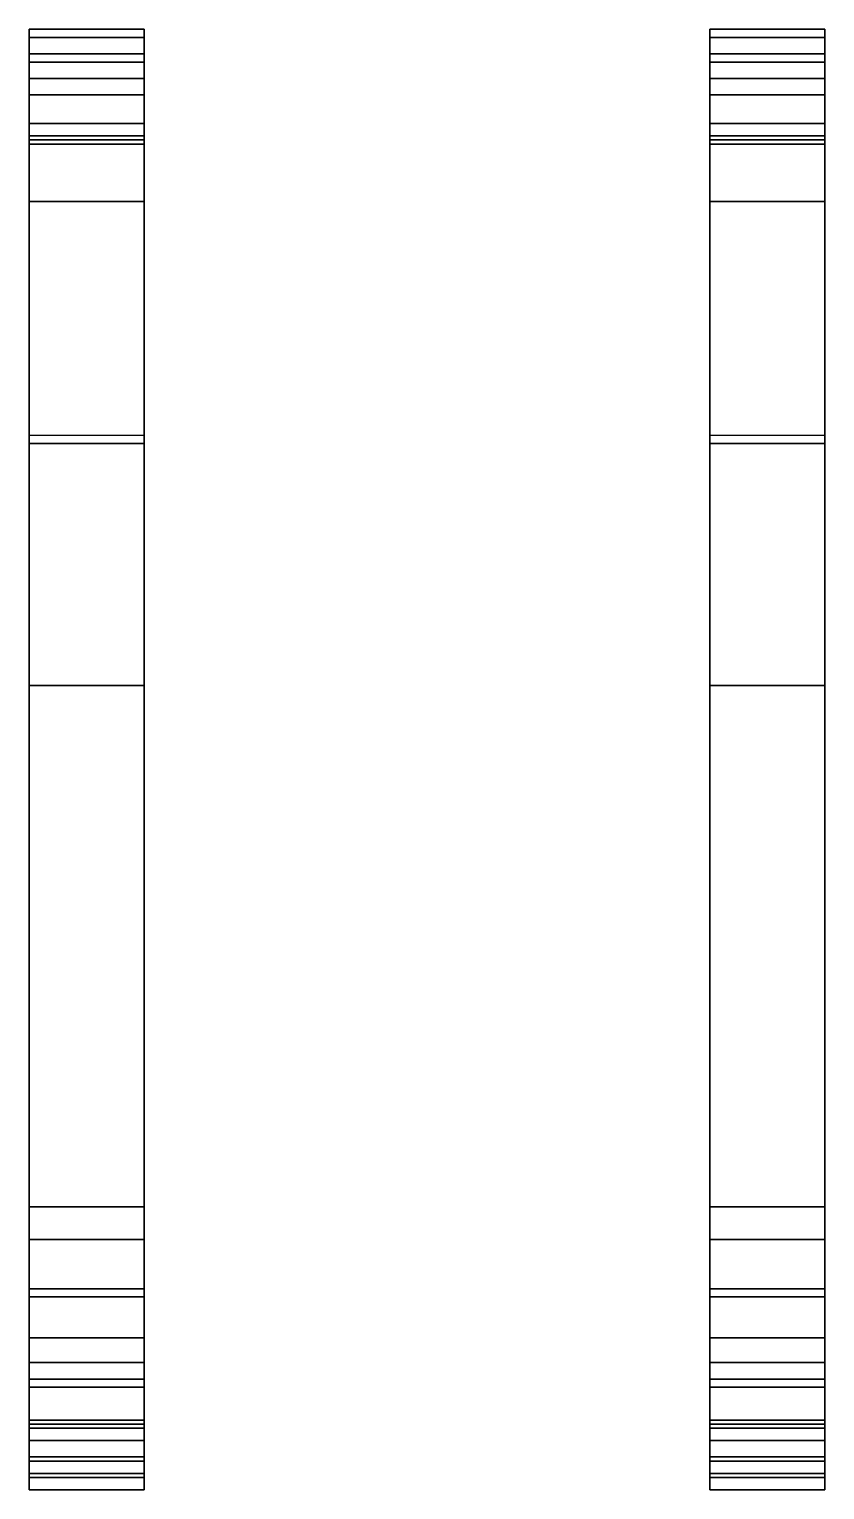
# Model space of a CAD drawing. Extents: x -0.97 to 0.97, y -1.99 to 1.57.
import ezdxf

# ---------------------------------------------------------------- set-up
doc = ezdxf.new("R2010")
doc.units = 0
doc.layers.add('TRACKS', color=3, linetype='CONTINUOUS')

msp = doc.modelspace()

# ---------------------------------------------------------------- linework, layer by layer
at = {"layer": 'TRACKS'}
for points in [[(-0.97, 1.57, 0.47), (-0.97, 1.55, 0.6), (-0.69, 1.55, 0.6), (-0.69, 1.57, 0.47)], [(-0.97, 1.49, 0.59), (-0.97, 1.55, 0.6), (-0.97, 1.57, 0.47), (-0.97, 1.51, 0.47)], [(-0.69, 1.57, 0.47), (-0.69, 1.55, 0.34), (-0.97, 1.55, 0.34), (-0.97, 1.57, 0.47)], [(-0.97, 1.57, 0.47), (-0.97, 1.55, 0.34), (-0.97, 1.49, 0.35), (-0.97, 1.51, 0.47)], [(-0.69, 1.57, 0.47), (-0.69, 1.55, 0.6), (-0.69, 1.49, 0.59), (-0.69, 1.51, 0.47)], [(-0.69, 1.49, 0.35), (-0.69, 1.55, 0.34), (-0.69, 1.57, 0.47), (-0.69, 1.51, 0.47)], [(0.97, 1.57, 0.47), (0.97, 1.55, 0.34), (0.69, 1.55, 0.34), (0.69, 1.57, 0.47)], [(0.69, 1.57, 0.47), (0.69, 1.55, 0.34), (0.69, 1.49, 0.35), (0.69, 1.51, 0.47)], [(0.69, 1.57, 0.47), (0.69, 1.55, 0.6), (0.97, 1.55, 0.6), (0.97, 1.57, 0.47)], [(0.69, 1.49, 0.59), (0.69, 1.55, 0.6), (0.69, 1.57, 0.47), (0.69, 1.51, 0.47)], [(0.97, 1.49, 0.35), (0.97, 1.55, 0.34), (0.97, 1.57, 0.47), (0.97, 1.51, 0.47)], [(0.97, 1.57, 0.47), (0.97, 1.55, 0.6), (0.97, 1.49, 0.59), (0.97, 1.51, 0.47)], [(-0.97, 1.55, 0.34), (-0.97, 1.45, 0.22), (-0.97, 1.41, 0.25), (-0.97, 1.49, 0.35)], [(-0.69, 1.55, 0.34), (-0.69, 1.45, 0.22), (-0.97, 1.45, 0.22), (-0.97, 1.55, 0.34)], [(-0.97, 1.55, 0.6), (-0.97, 1.45, 0.72), (-0.69, 1.45, 0.72), (-0.69, 1.55, 0.6)], [(-0.97, 1.41, 0.69), (-0.97, 1.45, 0.72), (-0.97, 1.55, 0.6), (-0.97, 1.49, 0.59)], [(-0.69, 1.41, 0.25), (-0.69, 1.45, 0.22), (-0.69, 1.55, 0.34), (-0.69, 1.49, 0.35)], [(-0.69, 1.55, 0.6), (-0.69, 1.45, 0.72), (-0.69, 1.41, 0.69), (-0.69, 1.49, 0.59)], [(0.97, 1.55, 0.34), (0.97, 1.45, 0.22), (0.69, 1.45, 0.22), (0.69, 1.55, 0.34)], [(0.69, 1.55, 0.34), (0.69, 1.45, 0.22), (0.69, 1.41, 0.25), (0.69, 1.49, 0.35)], [(0.69, 1.55, 0.6), (0.69, 1.45, 0.72), (0.97, 1.45, 0.72), (0.97, 1.55, 0.6)], [(0.69, 1.41, 0.69), (0.69, 1.45, 0.72), (0.69, 1.55, 0.6), (0.69, 1.49, 0.59)], [(0.97, 1.41, 0.25), (0.97, 1.45, 0.22), (0.97, 1.55, 0.34), (0.97, 1.49, 0.35)], [(0.97, 1.55, 0.6), (0.97, 1.45, 0.72), (0.97, 1.41, 0.69), (0.97, 1.49, 0.59)], [(-0.69, 1.51, 0.47), (-0.69, 1.49, 0.59), (-0.97, 1.49, 0.59), (-0.97, 1.51, 0.47)], [(-0.97, 1.51, 0.47), (-0.97, 1.49, 0.35), (-0.69, 1.49, 0.35), (-0.69, 1.51, 0.47)], [(0.69, 1.51, 0.47), (0.69, 1.49, 0.35), (0.97, 1.49, 0.35), (0.97, 1.51, 0.47)], [(0.97, 1.51, 0.47), (0.97, 1.49, 0.59), (0.69, 1.49, 0.59), (0.69, 1.51, 0.47)], [(-0.97, 1.49, 0.35), (-0.97, 1.41, 0.25), (-0.69, 1.41, 0.25), (-0.69, 1.49, 0.35)], [(-0.69, 1.49, 0.59), (-0.69, 1.41, 0.69), (-0.97, 1.41, 0.69), (-0.97, 1.49, 0.59)], [(0.69, 1.49, 0.35), (0.69, 1.41, 0.25), (0.97, 1.41, 0.25), (0.97, 1.49, 0.35)], [(0.97, 1.49, 0.59), (0.97, 1.41, 0.69), (0.69, 1.41, 0.69), (0.69, 1.49, 0.59)], [(-0.97, 1.29, 0.75), (-0.97, 1.3, 0.8), (-0.97, 1.45, 0.72), (-0.97, 1.41, 0.69)], [(-0.97, 1.45, 0.22), (-0.97, 1.34, 0.16), (-0.97, 1.31, 0.2), (-0.97, 1.41, 0.25)], [(-0.69, 1.45, 0.22), (-0.69, 1.34, 0.16), (-0.97, 1.34, 0.16), (-0.97, 1.45, 0.22)], [(-0.97, 1.45, 0.72), (-0.97, 1.3, 0.8), (-0.69, 1.3, 0.8), (-0.69, 1.45, 0.72)], [(-0.69, 1.45, 0.72), (-0.69, 1.3, 0.8), (-0.69, 1.29, 0.75), (-0.69, 1.41, 0.69)], [(-0.69, 1.31, 0.2), (-0.69, 1.34, 0.16), (-0.69, 1.45, 0.22), (-0.69, 1.41, 0.25)], [(0.97, 1.45, 0.22), (0.97, 1.34, 0.16), (0.69, 1.34, 0.16), (0.69, 1.45, 0.22)], [(0.69, 1.45, 0.22), (0.69, 1.34, 0.16), (0.69, 1.31, 0.2), (0.69, 1.41, 0.25)], [(0.69, 1.29, 0.75), (0.69, 1.3, 0.8), (0.69, 1.45, 0.72), (0.69, 1.41, 0.69)], [(0.69, 1.45, 0.72), (0.69, 1.3, 0.8), (0.97, 1.3, 0.8), (0.97, 1.45, 0.72)], [(0.97, 1.31, 0.2), (0.97, 1.34, 0.16), (0.97, 1.45, 0.22), (0.97, 1.41, 0.25)], [(0.97, 1.45, 0.72), (0.97, 1.3, 0.8), (0.97, 1.29, 0.75), (0.97, 1.41, 0.69)], [(-0.69, 1.41, 0.69), (-0.69, 1.29, 0.75), (-0.97, 1.29, 0.75), (-0.97, 1.41, 0.69)], [(-0.97, 1.41, 0.25), (-0.97, 1.31, 0.2), (-0.69, 1.31, 0.2), (-0.69, 1.41, 0.25)], [(0.69, 1.41, 0.25), (0.69, 1.31, 0.2), (0.97, 1.31, 0.2), (0.97, 1.41, 0.25)], [(0.97, 1.41, 0.69), (0.97, 1.29, 0.75), (0.69, 1.29, 0.75), (0.69, 1.41, 0.69)], [(-0.69, 1.34, 0.16), (-0.69, 0.58, 0.03), (-0.97, 0.58, 0.03), (-0.97, 1.34, 0.16)], [(-0.97, 1.34, 0.16), (-0.97, 0.58, 0.03), (-0.97, 0.56, 0.07), (-0.97, 1.31, 0.2)], [(-0.69, 0.56, 0.07), (-0.69, 0.58, 0.03), (-0.69, 1.34, 0.16), (-0.69, 1.31, 0.2)], [(0.97, 1.34, 0.16), (0.97, 0.58, 0.03), (0.69, 0.58, 0.03), (0.69, 1.34, 0.16)], [(0.69, 1.34, 0.16), (0.69, 0.58, 0.03), (0.69, 0.56, 0.07), (0.69, 1.31, 0.2)], [(0.97, 0.56, 0.07), (0.97, 0.58, 0.03), (0.97, 1.34, 0.16), (0.97, 1.31, 0.2)], [(-0.97, 1.31, 0.2), (-0.97, 0.56, 0.07), (-0.69, 0.56, 0.07), (-0.69, 1.31, 0.2)], [(-0.97, 1.15, 0.75), (-0.97, 1.15, 0.8), (-0.97, 1.3, 0.8), (-0.97, 1.29, 0.75)], [(-0.97, 1.3, 0.8), (-0.97, 1.15, 0.8), (-0.69, 1.15, 0.8), (-0.69, 1.3, 0.8)], [(-0.69, 1.29, 0.75), (-0.69, 1.15, 0.75), (-0.97, 1.15, 0.75), (-0.97, 1.29, 0.75)], [(-0.69, 1.3, 0.8), (-0.69, 1.15, 0.8), (-0.69, 1.15, 0.75), (-0.69, 1.29, 0.75)], [(0.69, 1.31, 0.2), (0.69, 0.56, 0.07), (0.97, 0.56, 0.07), (0.97, 1.31, 0.2)], [(0.69, 1.15, 0.75), (0.69, 1.15, 0.8), (0.69, 1.3, 0.8), (0.69, 1.29, 0.75)], [(0.69, 1.3, 0.8), (0.69, 1.15, 0.8), (0.97, 1.15, 0.8), (0.97, 1.3, 0.8)], [(0.97, 1.29, 0.75), (0.97, 1.15, 0.75), (0.69, 1.15, 0.75), (0.69, 1.29, 0.75)], [(0.97, 1.3, 0.8), (0.97, 1.15, 0.8), (0.97, 1.15, 0.75), (0.97, 1.29, 0.75)], [(-0.97, 1.15, 0.8), (-0.97, 0.56, 0.7), (-0.69, 0.56, 0.7), (-0.69, 1.15, 0.8)], [(-0.97, 0.56, 0.65), (-0.97, 0.56, 0.7), (-0.97, 1.15, 0.8), (-0.97, 1.15, 0.75)], [(-0.69, 1.15, 0.75), (-0.69, 0.56, 0.65), (-0.97, 0.56, 0.65), (-0.97, 1.15, 0.75)], [(-0.69, 1.15, 0.8), (-0.69, 0.56, 0.7), (-0.69, 0.56, 0.65), (-0.69, 1.15, 0.75)], [(0.69, 1.15, 0.8), (0.69, 0.56, 0.7), (0.97, 0.56, 0.7), (0.97, 1.15, 0.8)], [(0.69, 0.56, 0.65), (0.69, 0.56, 0.7), (0.69, 1.15, 0.8), (0.69, 1.15, 0.75)], [(0.97, 1.15, 0.75), (0.97, 0.56, 0.65), (0.69, 0.56, 0.65), (0.69, 1.15, 0.75)], [(0.97, 1.15, 0.8), (0.97, 0.56, 0.7), (0.97, 0.56, 0.65), (0.97, 1.15, 0.75)], [(-0.97, 0.58, 0.03), (-0.97, -1.38, 0.03), (-0.97, -1.38, 0.07), (-0.97, 0.56, 0.07)], [(-0.69, -1.38, 0.07), (-0.69, -1.38, 0.03), (-0.69, 0.58, 0.03), (-0.69, 0.56, 0.07)], [(0.69, 0.58, 0.03), (0.69, -1.38, 0.03), (0.69, -1.38, 0.07), (0.69, 0.56, 0.07)], [(0.97, -1.38, 0.07), (0.97, -1.38, 0.03), (0.97, 0.58, 0.03), (0.97, 0.56, 0.07)], [(-0.97, 0.56, 0.07), (-0.97, -1.38, 0.07), (-0.69, -1.38, 0.07), (-0.69, 0.56, 0.07)], [(-0.97, -0.03, 0.63), (-0.97, -0.03, 0.68), (-0.97, 0.56, 0.7), (-0.97, 0.56, 0.65)], [(-0.69, 0.56, 0.65), (-0.69, -0.03, 0.63), (-0.97, -0.03, 0.63), (-0.97, 0.56, 0.65)], [(-0.97, 0.56, 0.7), (-0.97, -0.03, 0.68), (-0.69, -0.03, 0.68), (-0.69, 0.56, 0.7)], [(-0.69, 0.56, 0.7), (-0.69, -0.03, 0.68), (-0.69, -0.03, 0.63), (-0.69, 0.56, 0.65)], [(0.69, 0.56, 0.07), (0.69, -1.38, 0.07), (0.97, -1.38, 0.07), (0.97, 0.56, 0.07)], [(0.69, -0.03, 0.63), (0.69, -0.03, 0.68), (0.69, 0.56, 0.7), (0.69, 0.56, 0.65)], [(0.69, 0.56, 0.7), (0.69, -0.03, 0.68), (0.97, -0.03, 0.68), (0.97, 0.56, 0.7)], [(0.97, 0.56, 0.65), (0.97, -0.03, 0.63), (0.69, -0.03, 0.63), (0.69, 0.56, 0.65)], [(0.97, 0.56, 0.7), (0.97, -0.03, 0.68), (0.97, -0.03, 0.63), (0.97, 0.56, 0.65)], [(-0.97, -1.3, 0.63), (-0.97, -1.3, 0.68), (-0.97, -0.03, 0.68), (-0.97, -0.03, 0.63)], [(-0.69, -0.03, 0.63), (-0.69, -1.3, 0.63), (-0.97, -1.3, 0.63), (-0.97, -0.03, 0.63)], [(-0.97, -0.03, 0.68), (-0.97, -1.3, 0.68), (-0.69, -1.3, 0.68), (-0.69, -0.03, 0.68)], [(-0.69, -0.03, 0.68), (-0.69, -1.3, 0.68), (-0.69, -1.3, 0.63), (-0.69, -0.03, 0.63)], [(0.69, -0.03, 0.68), (0.69, -1.3, 0.68), (0.97, -1.3, 0.68), (0.97, -0.03, 0.68)], [(0.69, -1.3, 0.63), (0.69, -1.3, 0.68), (0.69, -0.03, 0.68), (0.69, -0.03, 0.63)], [(0.97, -0.03, 0.63), (0.97, -1.3, 0.63), (0.69, -1.3, 0.63), (0.69, -0.03, 0.63)], [(0.97, -0.03, 0.68), (0.97, -1.3, 0.68), (0.97, -1.3, 0.63), (0.97, -0.03, 0.63)], [(-0.97, -1.5, 0.65), (-0.97, -1.5, 0.69), (-0.97, -1.3, 0.68), (-0.97, -1.3, 0.63)], [(-0.69, -1.3, 0.63), (-0.69, -1.5, 0.65), (-0.97, -1.5, 0.65), (-0.97, -1.3, 0.63)], [(-0.97, -1.3, 0.68), (-0.97, -1.5, 0.69), (-0.69, -1.5, 0.69), (-0.69, -1.3, 0.68)], [(-0.69, -1.3, 0.68), (-0.69, -1.5, 0.69), (-0.69, -1.5, 0.65), (-0.69, -1.3, 0.63)], [(0.69, -1.5, 0.65), (0.69, -1.5, 0.69), (0.69, -1.3, 0.68), (0.69, -1.3, 0.63)], [(0.69, -1.3, 0.68), (0.69, -1.5, 0.69), (0.97, -1.5, 0.69), (0.97, -1.3, 0.68)], [(0.97, -1.3, 0.63), (0.97, -1.5, 0.65), (0.69, -1.5, 0.65), (0.69, -1.3, 0.63)], [(0.97, -1.3, 0.68), (0.97, -1.5, 0.69), (0.97, -1.5, 0.65), (0.97, -1.3, 0.63)], [(-0.69, -1.52, 0.08), (-0.69, -1.38, 0.07), (-0.97, -1.38, 0.07), (-0.97, -1.52, 0.08)], [(-0.97, -1.38, 0.07), (-0.97, -1.38, 0.03), (-0.97, -1.52, 0.04), (-0.97, -1.52, 0.08)], [(-0.69, -1.52, 0.04), (-0.69, -1.38, 0.03), (-0.69, -1.38, 0.07), (-0.69, -1.52, 0.08)], [(0.69, -1.38, 0.07), (0.69, -1.38, 0.03), (0.69, -1.52, 0.04), (0.69, -1.52, 0.08)], [(0.97, -1.52, 0.08), (0.97, -1.38, 0.07), (0.69, -1.38, 0.07), (0.69, -1.52, 0.08)], [(0.97, -1.52, 0.04), (0.97, -1.38, 0.03), (0.97, -1.38, 0.07), (0.97, -1.52, 0.08)], [(-0.97, -1.62, 0.67), (-0.97, -1.62, 0.71), (-0.97, -1.5, 0.69), (-0.97, -1.5, 0.65)], [(-0.69, -1.5, 0.65), (-0.69, -1.62, 0.67), (-0.97, -1.62, 0.67), (-0.97, -1.5, 0.65)], [(-0.97, -1.5, 0.69), (-0.97, -1.62, 0.71), (-0.69, -1.62, 0.71), (-0.69, -1.5, 0.69)], [(-0.97, -1.52, 0.08), (-0.97, -1.52, 0.04), (-0.97, -1.68, 0.05), (-0.97, -1.68, 0.1)], [(-0.69, -1.68, 0.1), (-0.69, -1.52, 0.08), (-0.97, -1.52, 0.08), (-0.97, -1.68, 0.1)], [(-0.69, -1.5, 0.69), (-0.69, -1.62, 0.71), (-0.69, -1.62, 0.67), (-0.69, -1.5, 0.65)], [(-0.69, -1.68, 0.05), (-0.69, -1.52, 0.04), (-0.69, -1.52, 0.08), (-0.69, -1.68, 0.1)], [(0.69, -1.62, 0.67), (0.69, -1.62, 0.71), (0.69, -1.5, 0.69), (0.69, -1.5, 0.65)], [(0.69, -1.5, 0.69), (0.69, -1.62, 0.71), (0.97, -1.62, 0.71), (0.97, -1.5, 0.69)], [(0.97, -1.5, 0.65), (0.97, -1.62, 0.67), (0.69, -1.62, 0.67), (0.69, -1.5, 0.65)], [(0.69, -1.52, 0.08), (0.69, -1.52, 0.04), (0.69, -1.68, 0.05), (0.69, -1.68, 0.1)], [(0.97, -1.68, 0.1), (0.97, -1.52, 0.08), (0.69, -1.52, 0.08), (0.69, -1.68, 0.1)], [(0.97, -1.5, 0.69), (0.97, -1.62, 0.71), (0.97, -1.62, 0.67), (0.97, -1.5, 0.65)], [(0.97, -1.68, 0.05), (0.97, -1.52, 0.04), (0.97, -1.52, 0.08), (0.97, -1.68, 0.1)], [(-0.69, -1.62, 0.67), (-0.69, -1.72, 0.67), (-0.97, -1.72, 0.67), (-0.97, -1.62, 0.67)], [(-0.97, -1.72, 0.67), (-0.97, -1.74, 0.71), (-0.97, -1.62, 0.71), (-0.97, -1.62, 0.67)], [(-0.97, -1.62, 0.71), (-0.97, -1.74, 0.71), (-0.69, -1.74, 0.71), (-0.69, -1.62, 0.71)], [(-0.69, -1.62, 0.71), (-0.69, -1.74, 0.71), (-0.69, -1.72, 0.67), (-0.69, -1.62, 0.67)], [(0.69, -1.72, 0.67), (0.69, -1.74, 0.71), (0.69, -1.62, 0.71), (0.69, -1.62, 0.67)], [(0.69, -1.62, 0.71), (0.69, -1.74, 0.71), (0.97, -1.74, 0.71), (0.97, -1.62, 0.71)], [(0.97, -1.62, 0.67), (0.97, -1.72, 0.67), (0.69, -1.72, 0.67), (0.69, -1.62, 0.67)], [(0.97, -1.62, 0.71), (0.97, -1.74, 0.71), (0.97, -1.72, 0.67), (0.97, -1.62, 0.67)], [(-0.97, -1.68, 0.1), (-0.97, -1.68, 0.05), (-0.97, -1.83, 0.1), (-0.97, -1.82, 0.15)], [(-0.69, -1.82, 0.15), (-0.69, -1.68, 0.1), (-0.97, -1.68, 0.1), (-0.97, -1.82, 0.15)], [(-0.97, -1.83, 0.1), (-0.97, -1.68, 0.05), (-0.69, -1.68, 0.05), (-0.69, -1.83, 0.1)], [(-0.69, -1.83, 0.1), (-0.69, -1.68, 0.05), (-0.69, -1.68, 0.1), (-0.69, -1.82, 0.15)], [(0.97, -1.82, 0.15), (0.97, -1.68, 0.1), (0.69, -1.68, 0.1), (0.69, -1.82, 0.15)], [(0.69, -1.68, 0.1), (0.69, -1.68, 0.05), (0.69, -1.83, 0.1), (0.69, -1.82, 0.15)], [(0.69, -1.83, 0.1), (0.69, -1.68, 0.05), (0.97, -1.68, 0.05), (0.97, -1.83, 0.1)], [(0.97, -1.83, 0.1), (0.97, -1.68, 0.05), (0.97, -1.68, 0.1), (0.97, -1.82, 0.15)], [(-0.97, -1.84, 0.61), (-0.97, -1.87, 0.64), (-0.97, -1.74, 0.71), (-0.97, -1.72, 0.67)], [(-0.69, -1.72, 0.67), (-0.69, -1.84, 0.61), (-0.97, -1.84, 0.61), (-0.97, -1.72, 0.67)], [(-0.97, -1.74, 0.71), (-0.97, -1.87, 0.64), (-0.69, -1.87, 0.64), (-0.69, -1.74, 0.71)], [(-0.69, -1.74, 0.71), (-0.69, -1.87, 0.64), (-0.69, -1.84, 0.61), (-0.69, -1.72, 0.67)], [(0.69, -1.84, 0.61), (0.69, -1.87, 0.64), (0.69, -1.74, 0.71), (0.69, -1.72, 0.67)], [(0.97, -1.72, 0.67), (0.97, -1.84, 0.61), (0.69, -1.84, 0.61), (0.69, -1.72, 0.67)], [(0.69, -1.74, 0.71), (0.69, -1.87, 0.64), (0.97, -1.87, 0.64), (0.97, -1.74, 0.71)], [(0.97, -1.74, 0.71), (0.97, -1.87, 0.64), (0.97, -1.84, 0.61), (0.97, -1.72, 0.67)], [(-0.97, -1.82, 0.15), (-0.97, -1.83, 0.1), (-0.97, -1.95, 0.22), (-0.97, -1.91, 0.24)], [(-0.69, -1.91, 0.24), (-0.69, -1.82, 0.15), (-0.97, -1.82, 0.15), (-0.97, -1.91, 0.24)], [(-0.97, -1.95, 0.22), (-0.97, -1.83, 0.1), (-0.69, -1.83, 0.1), (-0.69, -1.95, 0.22)], [(-0.97, -1.92, 0.5), (-0.97, -1.96, 0.52), (-0.97, -1.87, 0.64), (-0.97, -1.84, 0.61)], [(-0.69, -1.84, 0.61), (-0.69, -1.92, 0.5), (-0.97, -1.92, 0.5), (-0.97, -1.84, 0.61)], [(-0.69, -1.95, 0.22), (-0.69, -1.83, 0.1), (-0.69, -1.82, 0.15), (-0.69, -1.91, 0.24)], [(-0.69, -1.87, 0.64), (-0.69, -1.96, 0.52), (-0.69, -1.92, 0.5), (-0.69, -1.84, 0.61)], [(0.69, -1.82, 0.15), (0.69, -1.83, 0.1), (0.69, -1.95, 0.22), (0.69, -1.91, 0.24)], [(0.97, -1.91, 0.24), (0.97, -1.82, 0.15), (0.69, -1.82, 0.15), (0.69, -1.91, 0.24)], [(0.69, -1.95, 0.22), (0.69, -1.83, 0.1), (0.97, -1.83, 0.1), (0.97, -1.95, 0.22)], [(0.69, -1.92, 0.5), (0.69, -1.96, 0.52), (0.69, -1.87, 0.64), (0.69, -1.84, 0.61)], [(0.97, -1.84, 0.61), (0.97, -1.92, 0.5), (0.69, -1.92, 0.5), (0.69, -1.84, 0.61)], [(0.97, -1.95, 0.22), (0.97, -1.83, 0.1), (0.97, -1.82, 0.15), (0.97, -1.91, 0.24)], [(0.97, -1.87, 0.64), (0.97, -1.96, 0.52), (0.97, -1.92, 0.5), (0.97, -1.84, 0.61)], [(-0.97, -1.87, 0.64), (-0.97, -1.96, 0.52), (-0.69, -1.96, 0.52), (-0.69, -1.87, 0.64)], [(0.69, -1.87, 0.64), (0.69, -1.96, 0.52), (0.97, -1.96, 0.52), (0.97, -1.87, 0.64)], [(-0.97, -1.91, 0.24), (-0.97, -1.95, 0.22), (-0.97, -1.99, 0.36), (-0.97, -1.95, 0.36)], [(-0.69, -1.95, 0.36), (-0.69, -1.91, 0.24), (-0.97, -1.91, 0.24), (-0.97, -1.95, 0.36)], [(-0.69, -1.92, 0.5), (-0.69, -1.95, 0.36), (-0.97, -1.95, 0.36), (-0.97, -1.92, 0.5)], [(-0.97, -1.95, 0.36), (-0.97, -1.99, 0.36), (-0.97, -1.96, 0.52), (-0.97, -1.92, 0.5)], [(-0.69, -1.99, 0.36), (-0.69, -1.95, 0.22), (-0.69, -1.91, 0.24), (-0.69, -1.95, 0.36)], [(-0.69, -1.96, 0.52), (-0.69, -1.99, 0.36), (-0.69, -1.95, 0.36), (-0.69, -1.92, 0.5)], [(0.69, -1.91, 0.24), (0.69, -1.95, 0.22), (0.69, -1.99, 0.36), (0.69, -1.95, 0.36)], [(0.97, -1.95, 0.36), (0.97, -1.91, 0.24), (0.69, -1.91, 0.24), (0.69, -1.95, 0.36)], [(0.69, -1.95, 0.36), (0.69, -1.99, 0.36), (0.69, -1.96, 0.52), (0.69, -1.92, 0.5)], [(0.97, -1.92, 0.5), (0.97, -1.95, 0.36), (0.69, -1.95, 0.36), (0.69, -1.92, 0.5)], [(0.97, -1.99, 0.36), (0.97, -1.95, 0.22), (0.97, -1.91, 0.24), (0.97, -1.95, 0.36)], [(0.97, -1.96, 0.52), (0.97, -1.99, 0.36), (0.97, -1.95, 0.36), (0.97, -1.92, 0.5)], [(-0.97, -1.99, 0.36), (-0.97, -1.95, 0.22), (-0.69, -1.95, 0.22), (-0.69, -1.99, 0.36)], [(0.69, -1.99, 0.36), (0.69, -1.95, 0.22), (0.97, -1.95, 0.22), (0.97, -1.99, 0.36)], [(-0.97, -1.96, 0.52), (-0.97, -1.99, 0.36), (-0.69, -1.99, 0.36), (-0.69, -1.96, 0.52)], [(0.69, -1.96, 0.52), (0.69, -1.99, 0.36), (0.97, -1.99, 0.36), (0.97, -1.96, 0.52)]]:
    msp.add_3dface(points, dxfattribs=at)

doc.saveas('drawing.dxf')
